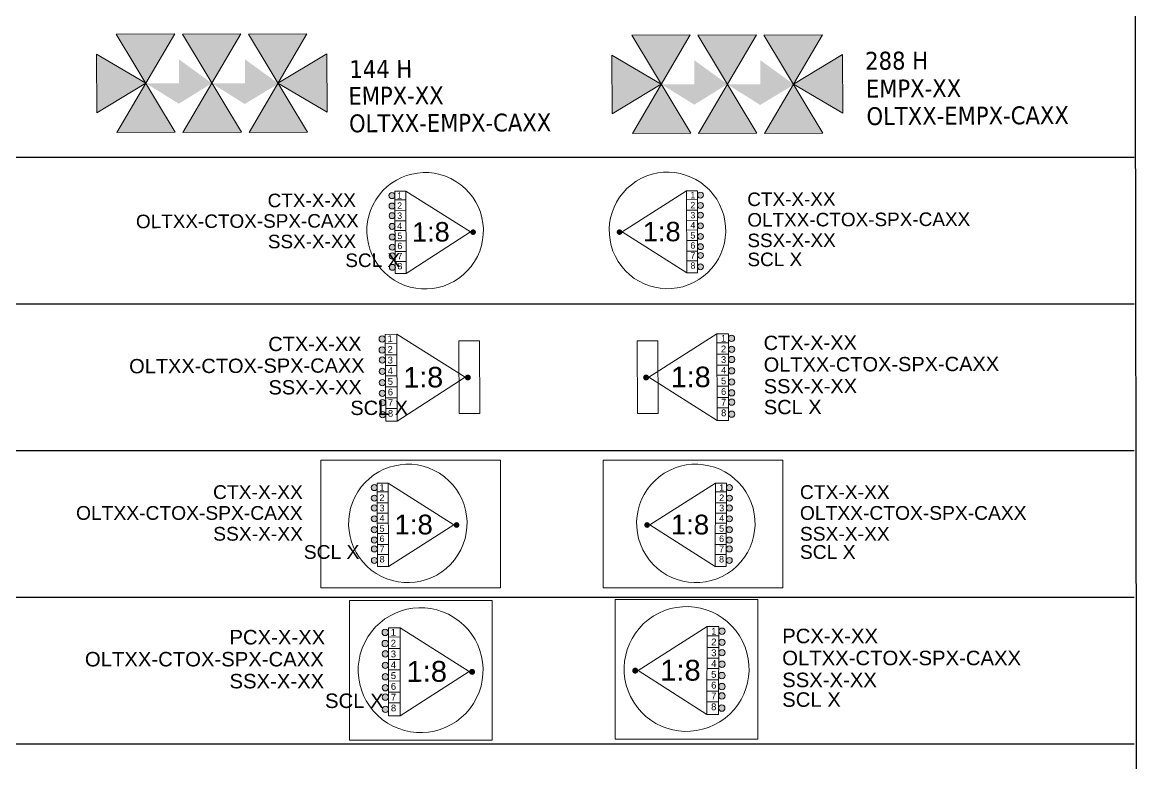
# Model space of a CAD drawing. Header units: inches. Extents: x -75.59 to -67.86, y 4.63 to 13.89.
# Drawn here: x -75.5868681 to -75.5866361, y 6.271655 to 6.2718091 of the extents above; entities that cross this region are included whole.
import ezdxf

# ---------------------------------------------------------------- set-up
doc = ezdxf.new("R2010")
doc.units = ezdxf.units.IN
doc.header["$MEASUREMENT"] = 0
for name, color, linetype, lineweight in [('CTO CAMARA', 10, 'Continuous', 0), ('CTO INDOOR', 10, 'Continuous', 0), ('CTO MURAL', 10, 'Continuous', 0), ('CTO POSTE', 10, 'Continuous', 0)]:
    doc.layers.add(name, color=color, linetype=linetype, lineweight=lineweight)
doc.layers.add('EMP FTTH 144 H', color=3, linetype='Continuous')
doc.layers.add('EMP FTTH 288 H', color=3, linetype='Continuous')
doc.styles.get("Standard").update_dxf_attribs({"font": 'arial.ttf'})
doc.styles.add('TEXT VARIOS', font='tahoma.ttf', dxfattribs={"height": 0.3})
doc.styles.add('TXT CTO Y SS', font='arial.ttf', dxfattribs={"height": 0.5})

# ---------------------------------------------------------------- blocks, each defined once
blk = doc.blocks.new('*U481')
at = {"layer": 'EMP FTTH 288 H', "lineweight": 0}
h = blk.add_hatch(color=3, dxfattribs=at)
h.dxf.hatch_style = 1
h.paths.add_polyline_path([(-1.541, -0.8), (-0.593, -0.794), (-1.072, 0)])
h.paths.add_polyline_path([(-1.072, 0), (-0.602, 0.8), (-1.55, 0.794)])
h.paths.add_polyline_path([(0, 0), (-0.535, -0.331), (-1.071, -0.001)])
h = blk.add_hatch(color=3, dxfattribs=at)
h.dxf.hatch_style = 1
h.paths.add_polyline_path([(-0.536, 0.389), (-0.536, 0), (0, 0)], flags=17)
h.paths.add_polyline_path([(0, 0), (-0.536, 0), (-0.536, -0.332)], flags=17)
h.paths.add_polyline_path([(-0.536, 0), (-1.072, 0), (-0.536, -0.332)], flags=17)
h.paths.add_polyline_path([(-0.47, -0.8), (0.479, -0.794), (0, 0)])
h.paths.add_polyline_path([(0, 0), (0.47, 0.8), (-0.479, 0.794)])
h.paths.add_polyline_path([(-0.536, 0.389), (-1.072, 0), (-0.536, 0)], flags=17)
h.paths.add_polyline_path([(-0.536, 0.389), (-0.536, 0)], flags=16)
edge = h.paths.add_edge_path(flags=16)
edge.add_line((-1.072, 0), (-0.536, 0))
edge.add_line((-1.072, 0), (-0.536, -0.332))
edge.add_line((-0.536, 0), (-0.536, -0.332))
edge = h.paths.add_edge_path()
edge.add_line((0, 0), (-1.072, 0))
edge.add_line((-0.536, 0.389), (-1.072, 0))
edge.add_line((0, 0), (-0.536, 0.389))
edge = h.paths.add_edge_path()
edge.add_line((-0.536, -0.332), (0, 0))
edge.add_line((0, 0), (-0.536, 0.389))
edge.add_line((-0.536, 0), (-0.536, 0.389))
edge.add_line((-0.536, 0), (-0.536, -0.332))
h.paths.add_polyline_path([(-1.072, 0), (-0.536, -0.332), (0, 0)])
h = blk.add_hatch(color=3, dxfattribs=at)
h.dxf.hatch_style = 1
h.paths.add_polyline_path([(-0.479, -0.796), (0.47, -0.8), (-0.001, -0.001)])
h.paths.add_polyline_path([(-0.001, -0.001), (0.478, 0.794), (-0.471, 0.798)])
h.paths.add_polyline_path([(1.071, -0.012), (0.532, -0.337), (0, -0.002)])
h = blk.add_hatch(color=3, dxfattribs=at)
h.dxf.hatch_style = 1
h.paths.add_polyline_path([(0.536, 0.389), (0.536, 0), (1.072, 0)], flags=17)
h.paths.add_polyline_path([(1.072, 0), (0.536, 0), (0.536, -0.332)], flags=17)
h.paths.add_polyline_path([(0.536, 0), (0, 0), (0.536, -0.332)], flags=17)
h.paths.add_polyline_path([(0.602, -0.8), (1.55, -0.794), (1.072, 0)])
h.paths.add_polyline_path([(1.072, 0), (1.541, 0.8), (0.593, 0.794)])
h.paths.add_polyline_path([(0.536, 0.389), (0, 0), (0.536, 0)], flags=17)
h.paths.add_polyline_path([(0.536, 0.389), (0.536, 0)], flags=16)
edge = h.paths.add_edge_path(flags=16)
edge.add_line((0, 0), (0.536, 0))
edge.add_line((0, 0), (0.536, -0.332))
edge.add_line((0.536, 0), (0.536, -0.332))
edge = h.paths.add_edge_path()
edge.add_line((1.072, 0), (0, 0))
edge.add_line((0.536, 0.389), (0, 0))
edge.add_line((1.072, 0), (0.536, 0.389))
edge = h.paths.add_edge_path()
edge.add_line((0.536, -0.332), (1.072, 0))
edge.add_line((1.072, 0), (0.536, 0.389))
edge.add_line((0.536, 0), (0.536, 0.389))
edge.add_line((0.536, 0), (0.536, -0.332))
h.paths.add_polyline_path([(0, 0), (0.536, -0.332), (1.072, 0)])
h = blk.add_hatch(color=3, dxfattribs=at)
h.dxf.hatch_style = 1
h.paths.add_polyline_path([(-1.871, 0.47), (-1.866, -0.479), (-1.072, 0)])
h = blk.add_hatch(color=3, dxfattribs=at)
h.dxf.hatch_style = 1
h.paths.add_polyline_path([(1.871, -0.47), (1.866, 0.479), (1.072, 0)])
at = {"layer": 'EMP FTTH 288 H', "color": 3, "lineweight": 0}
for points in [[(-1.541, -0.8), (-0.593, -0.794), (-1.55, 0.794), (-0.602, 0.8)], [(-0.47, -0.8), (0.479, -0.794), (-0.479, 0.794), (0.47, 0.8)], [(0.602, -0.8), (1.55, -0.794), (0.593, 0.794), (1.541, 0.8)], [(-1.871, 0.47), (-1.866, -0.479), (-1.072, 0), (-1.072, 0)], [(1.871, -0.47), (1.866, 0.479), (1.072, 0), (1.072, 0)]]:
    blk.add_lwpolyline(points, close=True, dxfattribs=at)
at = {"layer": 'EMP FTTH 288 H', "color": 3, "lineweight": 0, "style": 'TEXT VARIOS'}
for tag, p in [('CAPACIDAD', (2.236, 0.234)), ('CONSECUTIVO', (2.247, -0.218)), ('MARCACION', (2.257, -0.665))]:
    blk.add_attdef(tag, p, '', height=0.29, rotation=0.3128, dxfattribs=at)
blk = doc.blocks.new('*U179')
at = {"layer": 'EMP FTTH 144 H', "lineweight": 0}
h = blk.add_hatch(color=256, dxfattribs=at)
h.dxf.hatch_style = 1
h.paths.add_polyline_path([(-1.541, -0.8), (-0.593, -0.794), (-1.072, 0)])
h.paths.add_polyline_path([(-1.072, 0), (-0.602, 0.8), (-1.55, 0.794)])
h.paths.add_polyline_path([(0, 0), (-0.535, -0.331), (-1.071, -0.001)])
h = blk.add_hatch(color=256, dxfattribs=at)
h.dxf.hatch_style = 1
h.paths.add_polyline_path([(-0.536, 0.389), (-0.536, 0), (0, 0)], flags=17)
h.paths.add_polyline_path([(0, 0), (-0.536, 0), (-0.536, -0.332)], flags=17)
h.paths.add_polyline_path([(-0.536, 0), (-1.072, 0), (-0.536, -0.332)], flags=17)
h.paths.add_polyline_path([(-0.47, -0.8), (0.479, -0.794), (0, 0)])
h.paths.add_polyline_path([(0, 0), (0.47, 0.8), (-0.479, 0.794)])
h.paths.add_polyline_path([(-0.536, 0.389), (-1.072, 0), (-0.536, 0)], flags=17)
h.paths.add_polyline_path([(-0.536, 0.389), (-0.536, 0)], flags=16)
edge = h.paths.add_edge_path(flags=16)
edge.add_line((-1.072, 0), (-0.536, 0))
edge.add_line((-1.072, 0), (-0.536, -0.332))
edge.add_line((-0.536, 0), (-0.536, -0.332))
edge = h.paths.add_edge_path()
edge.add_line((0, 0), (-1.072, 0))
edge.add_line((-0.536, 0.389), (-1.072, 0))
edge.add_line((0, 0), (-0.536, 0.389))
edge = h.paths.add_edge_path()
edge.add_line((-0.536, -0.332), (0, 0))
edge.add_line((0, 0), (-0.536, 0.389))
edge.add_line((-0.536, 0), (-0.536, 0.389))
edge.add_line((-0.536, 0), (-0.536, -0.332))
h.paths.add_polyline_path([(-1.072, 0), (-0.536, -0.332), (0, 0)])
h = blk.add_hatch(color=256, dxfattribs=at)
h.dxf.hatch_style = 1
h.paths.add_polyline_path([(-0.479, -0.796), (0.47, -0.8), (-0.001, -0.001)])
h.paths.add_polyline_path([(-0.001, -0.001), (0.478, 0.794), (-0.471, 0.798)])
h.paths.add_polyline_path([(1.071, -0.012), (0.532, -0.337), (0, -0.002)])
h = blk.add_hatch(color=256, dxfattribs=at)
h.dxf.hatch_style = 1
h.paths.add_polyline_path([(0.536, 0.389), (0.536, 0), (1.072, 0)], flags=17)
h.paths.add_polyline_path([(1.072, 0), (0.536, 0), (0.536, -0.332)], flags=17)
h.paths.add_polyline_path([(0.536, 0), (0, 0), (0.536, -0.332)], flags=17)
h.paths.add_polyline_path([(0.602, -0.8), (1.55, -0.794), (1.072, 0)])
h.paths.add_polyline_path([(1.072, 0), (1.541, 0.8), (0.593, 0.794)])
h.paths.add_polyline_path([(0.536, 0.389), (0, 0), (0.536, 0)], flags=17)
h.paths.add_polyline_path([(0.536, 0.389), (0.536, 0)], flags=16)
edge = h.paths.add_edge_path(flags=16)
edge.add_line((0, 0), (0.536, 0))
edge.add_line((0, 0), (0.536, -0.332))
edge.add_line((0.536, 0), (0.536, -0.332))
edge = h.paths.add_edge_path()
edge.add_line((1.072, 0), (0, 0))
edge.add_line((0.536, 0.389), (0, 0))
edge.add_line((1.072, 0), (0.536, 0.389))
edge = h.paths.add_edge_path()
edge.add_line((0.536, -0.332), (1.072, 0))
edge.add_line((1.072, 0), (0.536, 0.389))
edge.add_line((0.536, 0), (0.536, 0.389))
edge.add_line((0.536, 0), (0.536, -0.332))
h.paths.add_polyline_path([(0, 0), (0.536, -0.332), (1.072, 0)])
h = blk.add_hatch(color=256, dxfattribs=at)
h.dxf.hatch_style = 1
h.paths.add_polyline_path([(-1.871, 0.47), (-1.866, -0.479), (-1.072, 0)])
h = blk.add_hatch(color=256, dxfattribs=at)
h.dxf.hatch_style = 1
h.paths.add_polyline_path([(1.871, -0.47), (1.866, 0.479), (1.072, 0)])
for points in [[(-1.541, -0.8), (-0.593, -0.794), (-1.55, 0.794), (-0.602, 0.8)], [(-0.47, -0.8), (0.479, -0.794), (-0.479, 0.794), (0.47, 0.8)], [(0.602, -0.8), (1.55, -0.794), (0.593, 0.794), (1.541, 0.8)], [(-1.871, 0.47), (-1.866, -0.479), (-1.072, 0), (-1.072, 0)], [(1.871, -0.47), (1.866, 0.479), (1.072, 0), (1.072, 0)]]:
    blk.add_lwpolyline(points, close=True, dxfattribs=at)
at = {"layer": 'EMP FTTH 144 H', "lineweight": 0, "style": 'TEXT VARIOS'}
for tag, p in [('CAPACIDAD', (2.231, 0.083)), ('CONSECUTIVO', (2.215, -0.349)), ('MARCACION', (2.225, -0.796))]:
    blk.add_attdef(tag, p, '', height=0.29, rotation=0.3128, dxfattribs=at)
blk = doc.blocks.new('*U479')
at = {"layer": 'CTO POSTE', "lineweight": 0}
h = blk.add_hatch(color=256, dxfattribs=at)
h.dxf.hatch_style = 1
edge = h.paths.add_edge_path()
edge.add_arc((-1.166, 0.53), 0.0427, -179.8758, 180.1242, ccw=False)
edge = h.paths.add_edge_path()
edge.add_arc((-1.165, 0.381), 0.0427, -179.8758, 180.1242, ccw=False)
edge = h.paths.add_edge_path()
edge.add_arc((-1.165, 0.242), 0.0427, -179.8758, 180.1242, ccw=False)
edge = h.paths.add_edge_path()
edge.add_arc((-1.165, 0.087), 0.0427, -179.8758, 180.1242, ccw=False)
edge = h.paths.add_edge_path()
edge.add_arc((-1.164, -0.066), 0.0427, -179.8758, 180.1242, ccw=False)
edge = h.paths.add_edge_path()
edge.add_arc((-1.164, -0.213), 0.0427, -179.8758, 180.1242, ccw=False)
edge = h.paths.add_edge_path()
edge.add_arc((-1.164, -0.339), 0.0427, -179.8758, 180.1242, ccw=False)
edge = h.paths.add_edge_path()
edge.add_arc((-1.163, -0.503), 0.0427, -179.8758, 180.1242, ccw=False)
h = blk.add_hatch(color=1, dxfattribs=at)
h.dxf.hatch_style = 1
edge = h.paths.add_edge_path()
edge.add_arc((0.001, 0), 0.0406, -179.8758, 180.1242, ccw=False)
at = {"layer": 'CTO POSTE', "color": 1, "lineweight": 0}
for p, q in [((-0.967, 0.592), (-1.123, 0.592)), ((-1.123, 0.592), (-1.121, -0.591)), ((-1.123, 0.469), (-1.123, 0.592)), ((-0.038, 0.003), (-0.967, 0.592)), ((-0.964, -0.59), (-0.967, 0.592)), ((-0.967, 0.469), (-1.123, 0.469)), ((-0.966, 0.313), (-1.122, 0.313)), ((-0.966, 0.167), (-1.122, 0.166)), ((-0.966, 0.027), (-1.122, 0.027)), ((-0.038, 0.003), (-0.964, -0.59)), ((-0.965, -0.122), (-1.122, -0.123)), ((-0.965, -0.275), (-1.121, -0.276)), ((-0.965, -0.418), (-1.121, -0.419)), ((-1.121, -0.591), (-0.964, -0.59))]:
    blk.add_line(p, q, dxfattribs=at)
for centre in [(-1.166, 0.53), (-1.165, 0.381), (-1.165, 0.241), (-1.165, 0.087), (-1.164, -0.066), (-1.164, -0.213), (-1.164, -0.339), (-1.163, -0.503)]:
    blk.add_circle(centre, 0.0427, dxfattribs=at)
at = {"layer": 'CTO POSTE', "color": 2, "lineweight": 0, "true_color": 0xf1eb1f, "extrusion": (0, 0, -1)}
blk.add_ellipse((-0.69, 0.022), major_axis=(0.447, 0.71), ratio=1, start_param=4.159629210123316, end_param=10.4428145173029, dxfattribs=at)
at = {"layer": 'CTO POSTE', "lineweight": 0, "attachment_point": 3, "rotation": 0.1242}
for s, width, heights, insert, char_height in [('\\pxsm0.95;1\\P2\\P3\\P4\\P5\\P6\\P7\\P8', 27.14383, [118.292], (-1.021, 0.577), 0.09172), ('1:8', 18.56063, [0], (-0.336, 0.147), 0.2799)]:
    blk.add_mtext_dynamic_manual_height_columns(s, width=width, gutter_width=10.755, heights=heights, dxfattribs=dict(at, insert=insert, char_height=char_height))
at = {"layer": 'CTO POSTE', "lineweight": 0, "style": 'TXT CTO Y SS'}
for tag, p in [('NAMECTO', (-2.956, 0.369)), ('OSPCTONAME', (-4.853, 0.073)), ('SSNAME', (-2.955, -0.223))]:
    blk.add_attdef(tag, p, '', height=0.195, rotation=0, dxfattribs=at)
at = {"layer": 'CTO POSTE', "color": 5, "lineweight": 0, "style": 'TXT CTO Y SS'}
blk.add_attdef('SUBCLUSTER', (-1.84, -0.497), '', height=0.195, rotation=0, dxfattribs=at)
at = {"layer": 'CTO POSTE', "color": 5, "lineweight": 0, "style": 'TXT CTO Y SS', "flags": 1}
for tag, p in [('ATRIBUTO1', (-1.875, -0.814)), ('ATRIBUTO2', (-1.875, -1.081)), ('ATRIBUTO3', (-1.875, -1.343))]:
    blk.add_attdef(tag, p, '', height=0.195, rotation=0, dxfattribs=at)
blk = doc.blocks.new('*U480')
at = {"lineweight": 0}
h = blk.add_hatch(color=1, dxfattribs=at)
h.dxf.hatch_style = 1
edge = h.paths.add_edge_path()
edge.add_arc((0.001, 0), 0.0429, -179.8758, 180.1242, ccw=False)
at = {"layer": 'CTO MURAL', "lineweight": 0}
h = blk.add_hatch(color=256, dxfattribs=at)
h.dxf.hatch_style = 1
edge = h.paths.add_edge_path()
edge.add_arc((-1.231, 0.56), 0.0451, -179.8758, 180.1242, ccw=False)
edge = h.paths.add_edge_path()
edge.add_arc((-1.231, 0.402), 0.0451, -179.8758, 180.1242, ccw=False)
edge = h.paths.add_edge_path()
edge.add_arc((-1.231, 0.255), 0.0451, -179.8758, 180.1242, ccw=False)
edge = h.paths.add_edge_path()
edge.add_arc((-1.23, 0.092), 0.0451, -179.8758, 180.1242, ccw=False)
edge = h.paths.add_edge_path()
edge.add_arc((-1.23, -0.07), 0.0451, -179.8758, 180.1242, ccw=False)
edge = h.paths.add_edge_path()
edge.add_arc((-1.23, -0.225), 0.0451, -179.8758, 180.1242, ccw=False)
edge = h.paths.add_edge_path()
edge.add_arc((-1.23, -0.358), 0.0451, -179.8758, 180.1242, ccw=False)
edge = h.paths.add_edge_path()
edge.add_arc((-1.229, -0.531), 0.0451, -179.8758, 180.1242, ccw=False)
at = {"color": 1, "lineweight": 0}
for p, q in [((-1.021, 0.626), (-1.186, 0.625)), ((-1.186, 0.625), (-1.184, -0.624)), ((-1.186, 0.495), (-1.186, 0.625)), ((-1.021, 0.496), (-1.186, 0.495)), ((-0.04, 0.003), (-1.021, 0.626)), ((-1.019, -0.624), (-1.021, 0.626)), ((-1.021, 0.331), (-1.186, 0.33)), ((-1.02, 0.176), (-1.186, 0.176)), ((-1.02, 0.029), (-1.185, 0.028)), ((-0.04, 0.003), (-1.019, -0.624)), ((-1.02, -0.129), (-1.185, -0.13)), ((-1.019, -0.291), (-1.185, -0.291)), ((-1.019, -0.442), (-1.184, -0.442)), ((-1.184, -0.624), (-1.019, -0.624))]:
    blk.add_line(p, q, dxfattribs=at)
at = {"color": 2}
blk.add_lwpolyline([(-0.128, 0.53), (0.172, 0.53), (0.172, -0.517), (-0.128, -0.517)], close=True, dxfattribs=at)
at = {"color": 1, "lineweight": 0}
for centre in [(-1.231, 0.56), (-1.231, 0.402), (-1.231, 0.255), (-1.23, 0.092), (-1.23, -0.07), (-1.23, -0.225), (-1.229, -0.359), (-1.229, -0.532)]:
    blk.add_circle(centre, 0.0451, dxfattribs=at)
at = {"layer": 'CTO MURAL', "lineweight": 0, "attachment_point": 3, "rotation": 0.1242}
for s, width, heights, insert, char_height in [('\\pxsm0.95;1\\P2\\P3\\P4\\P5\\P6\\P7\\P8', 28.67577, [124.968], (-1.079, 0.61), 0.0969), ('1:8', 19.60816, [0], (-0.355, 0.155), 0.2957)]:
    blk.add_mtext_dynamic_manual_height_columns(s, width=width, gutter_width=11.362, heights=heights, dxfattribs=dict(at, insert=insert, char_height=char_height))
at = {"layer": 'CTO MURAL', "lineweight": 0, "style": 'TXT CTO Y SS'}
for tag, p in [('NAMECTO', (-2.871, 0.39)), ('OSPCTONAME', (-4.875, 0.077)), ('SSNAME', (-2.87, -0.235))]:
    blk.add_attdef(tag, p, '', height=0.206, rotation=0, dxfattribs=at)
at = {"layer": 'CTO MURAL', "color": 5, "lineweight": 0, "style": 'TXT CTO Y SS'}
blk.add_attdef('SUBCLUSTER', (-1.693, -0.535), '', height=0.206, rotation=0, dxfattribs=at)
at = {"layer": 'CTO MURAL', "color": 5, "lineweight": 0, "style": 'TXT CTO Y SS', "flags": 1}
for tag, p in [('ATRIBUTO1', (-1.729, -0.871)), ('ATRIBUTO2', (-1.729, -1.152)), ('ATRIBUTO3', (-1.729, -1.429))]:
    blk.add_attdef(tag, p, '', height=0.206, rotation=0, dxfattribs=at)
blk = doc.blocks.new('*U478')
at = {"layer": 'CTO CAMARA', "lineweight": 0}
h = blk.add_hatch(color=256, dxfattribs=at)
h.dxf.hatch_style = 1
edge = h.paths.add_edge_path()
edge.add_arc((-1.451, 0.66), 0.0532, -179.8758, 180.1242, ccw=False)
edge = h.paths.add_edge_path()
edge.add_arc((-1.451, 0.474), 0.0532, -179.8758, 180.1242, ccw=False)
edge = h.paths.add_edge_path()
edge.add_arc((-1.451, 0.301), 0.0532, -179.8758, 180.1242, ccw=False)
edge = h.paths.add_edge_path()
edge.add_arc((-1.45, 0.109), 0.0532, -179.8758, 180.1242, ccw=False)
edge = h.paths.add_edge_path()
edge.add_arc((-1.45, -0.082), 0.0532, -179.8758, 180.1242, ccw=False)
edge = h.paths.add_edge_path()
edge.add_arc((-1.449, -0.265), 0.0532, -179.8758, 180.1242, ccw=False)
edge = h.paths.add_edge_path()
edge.add_arc((-1.449, -0.422), 0.0532, -179.8758, 180.1242, ccw=False)
edge = h.paths.add_edge_path()
edge.add_arc((-1.449, -0.626), 0.0532, -179.8758, 180.1242, ccw=False)
h = blk.add_hatch(color=1, dxfattribs=at)
h.dxf.hatch_style = 1
edge = h.paths.add_edge_path()
edge.add_arc((0.001, 0), 0.0505, -179.8758, 180.1242, ccw=False)
at = {"layer": 'CTO CAMARA', "color": 1, "lineweight": 0}
for p, q in [((-1.204, 0.737), (-1.398, 0.737)), ((-1.398, 0.737), (-1.395, -0.735)), ((-1.398, 0.584), (-1.398, 0.737)), ((-0.047, 0.004), (-1.204, 0.737)), ((-1.2, -0.735), (-1.204, 0.737)), ((-1.203, 0.584), (-1.398, 0.584)), ((-1.203, 0.39), (-1.398, 0.389)), ((-1.203, 0.208), (-1.397, 0.207)), ((-1.202, 0.034), (-1.397, 0.033)), ((-0.047, 0.004), (-1.2, -0.735)), ((-1.202, -0.152), (-1.396, -0.153)), ((-1.201, -0.343), (-1.396, -0.343)), ((-1.201, -0.521), (-1.396, -0.521)), ((-1.395, -0.735), (-1.2, -0.735))]:
    blk.add_line(p, q, dxfattribs=at)
at = {"layer": 'CTO CAMARA', "color": 2, "lineweight": 0, "true_color": 0xf1eb1f}
blk.add_lwpolyline([(-2.396, 1.142), (0.779, 1.142), (0.779, -1.107), (-2.396, -1.107)], close=True, dxfattribs=at)
at = {"layer": 'CTO CAMARA', "color": 1, "lineweight": 0}
for centre in [(-1.451, 0.66), (-1.451, 0.474), (-1.451, 0.3), (-1.45, 0.109), (-1.45, -0.083), (-1.449, -0.266), (-1.449, -0.423), (-1.449, -0.626)]:
    blk.add_circle(centre, 0.0532, dxfattribs=at)
at = {"layer": 'CTO CAMARA', "color": 2, "lineweight": 0, "true_color": 0xf1eb1f, "extrusion": (0, 0, -1)}
blk.add_ellipse((-0.859, 0.028), major_axis=(0.557, 0.884), ratio=1, start_param=4.159629210123316, end_param=10.4428145173029, dxfattribs=at)
at = {"layer": 'CTO CAMARA', "lineweight": 0, "attachment_point": 3, "rotation": 0.1242}
for s, width, heights, insert, char_height in [('\\pxsm0.95;1\\P2\\P3\\P4\\P5\\P6\\P7\\P8', 33.79469, [147.276], (-1.271, 0.719), 0.1142), ('1:8', 23.10841, [0], (-0.418, 0.183), 0.3485)]:
    blk.add_mtext_dynamic_manual_height_columns(s, width=width, gutter_width=13.39, heights=heights, dxfattribs=dict(at, insert=insert, char_height=char_height))
at = {"layer": 'CTO CAMARA', "lineweight": 0, "style": 'TXT CTO Y SS'}
for tag, p in [('NAMECTO', (-4.295, 0.459)), ('OSPCTONAME', (-6.713, 0.091)), ('SSNAME', (-4.293, -0.277))]:
    blk.add_attdef(tag, p, '', height=0.243, rotation=0, dxfattribs=at)
at = {"layer": 'CTO CAMARA', "color": 5, "lineweight": 0, "style": 'TXT CTO Y SS'}
blk.add_attdef('SUBCLUSTER', (-2.695, -0.598), '', height=0.243, rotation=0, dxfattribs=at)
at = {"layer": 'CTO CAMARA', "color": 5, "lineweight": 0, "style": 'TXT CTO Y SS', "flags": 1}
for tag, p in [('ATRIBUTO1', (-2.738, -0.993)), ('ATRIBUTO2', (-2.738, -1.325)), ('ATRIBUTO3', (-2.738, -1.651))]:
    blk.add_attdef(tag, p, '', height=0.243, rotation=0, dxfattribs=at)
blk = doc.blocks.new('*U371')
at = {"layer": 'CTO INDOOR', "lineweight": 0}
h = blk.add_hatch(color=256, dxfattribs=at)
h.dxf.hatch_style = 1
edge = h.paths.add_edge_path()
edge.add_arc((-1.249, 0.568), 0.0458, -179.8758, 180.1242, ccw=False)
edge = h.paths.add_edge_path()
edge.add_arc((-1.249, 0.408), 0.0458, -179.8758, 180.1242, ccw=False)
edge = h.paths.add_edge_path()
edge.add_arc((-1.248, 0.259), 0.0458, -179.8758, 180.1242, ccw=False)
edge = h.paths.add_edge_path()
edge.add_arc((-1.248, 0.094), 0.0458, -179.8758, 180.1242, ccw=False)
edge = h.paths.add_edge_path()
edge.add_arc((-1.247, -0.071), 0.0458, -179.8758, 180.1242, ccw=False)
edge = h.paths.add_edge_path()
edge.add_arc((-1.247, -0.228), 0.0458, -179.8758, 180.1242, ccw=False)
edge = h.paths.add_edge_path()
edge.add_arc((-1.247, -0.363), 0.0458, -179.8758, 180.1242, ccw=False)
edge = h.paths.add_edge_path()
edge.add_arc((-1.246, -0.539), 0.0458, -179.8758, 180.1242, ccw=False)
h = blk.add_hatch(color=1, dxfattribs=at)
h.dxf.hatch_style = 1
edge = h.paths.add_edge_path()
edge.add_arc((0.001, 0), 0.0435, -179.8758, 180.1242, ccw=False)
at = {"layer": 'CTO INDOOR', "color": 1, "lineweight": 0}
for p, q in [((-1.036, 0.634), (-1.203, 0.634)), ((-1.203, 0.634), (-1.2, -0.633)), ((-1.203, 0.502), (-1.203, 0.634)), ((-1.035, 0.503), (-1.203, 0.502)), ((-0.04, 0.003), (-1.036, 0.634)), ((-1.033, -0.633), (-1.036, 0.634)), ((-1.035, 0.335), (-1.203, 0.335)), ((-1.035, 0.179), (-1.202, 0.178)), ((-1.034, 0.029), (-1.202, 0.029)), ((-0.04, 0.003), (-1.033, -0.633)), ((-1.034, -0.131), (-1.202, -0.132)), ((-1.034, -0.295), (-1.201, -0.295)), ((-1.033, -0.448), (-1.201, -0.448)), ((-1.2, -0.633), (-1.033, -0.633))]:
    blk.add_line(p, q, dxfattribs=at)
at = {"layer": 'CTO INDOOR', "color": 2, "lineweight": 0, "true_color": 0xf1eb1f}
blk.add_lwpolyline([(-1.764, 1.027), (0.291, 1.027), (0.291, -0.985), (-1.764, -0.985)], close=True, dxfattribs=at)
at = {"layer": 'CTO INDOOR', "color": 1, "lineweight": 0}
for centre in [(-1.249, 0.568), (-1.249, 0.408), (-1.248, 0.259), (-1.248, 0.093), (-1.247, -0.071), (-1.247, -0.229), (-1.247, -0.364), (-1.246, -0.539)]:
    blk.add_circle(centre, 0.0458, dxfattribs=at)
at = {"layer": 'CTO INDOOR', "color": 2, "lineweight": 0, "true_color": 0xf1eb1f, "extrusion": (0, 0, -1)}
blk.add_ellipse((-0.739, 0.024), major_axis=(0.479, 0.761), ratio=1, start_param=4.159629210123316, end_param=10.4428145173029, dxfattribs=at)
at = {"layer": 'CTO INDOOR', "lineweight": 0, "attachment_point": 3, "rotation": 0.1242}
for s, width, heights, insert, char_height in [('\\pxsm0.95;1\\P2\\P3\\P4\\P5\\P6\\P7\\P8', 29.08037, [126.731], (-1.094, 0.618), 0.09826), ('1:8', 19.88482, [0], (-0.36, 0.157), 0.2999)]:
    blk.add_mtext_dynamic_manual_height_columns(s, width=width, gutter_width=11.522, heights=heights, dxfattribs=dict(at, insert=insert, char_height=char_height))
at = {"layer": 'CTO INDOOR', "lineweight": 0, "style": 'TXT CTO Y SS'}
for tag, p in [('NAMECTO', (-3.492, 0.395)), ('OSPCTONAME', (-5.573, 0.078)), ('SSNAME', (-3.491, -0.238))]:
    blk.add_attdef(tag, p, '', height=0.209, rotation=0, dxfattribs=at)
at = {"layer": 'CTO INDOOR', "color": 5, "lineweight": 0, "style": 'TXT CTO Y SS'}
blk.add_attdef('SUBCLUSTER', (-2.116, -0.521), '', height=0.209, rotation=0, dxfattribs=at)
at = {"layer": 'CTO INDOOR', "color": 5, "lineweight": 0, "style": 'TXT CTO Y SS', "flags": 1}
for tag, p in [('ATRIBUTO1', (-2.153, -0.861)), ('ATRIBUTO2', (-2.153, -1.147)), ('ATRIBUTO3', (-2.153, -1.428))]:
    blk.add_attdef(tag, p, '', height=0.209, rotation=0, dxfattribs=at)
blk = doc.blocks.new('*U92')
at = {"layer": 'CTO POSTE', "lineweight": 0}
h = blk.add_hatch(color=256, dxfattribs=at)
h.dxf.hatch_style = 1
edge = h.paths.add_edge_path()
edge.add_arc((1.166, 0.53), 0.0427, -0.1242, 359.8758)
edge = h.paths.add_edge_path()
edge.add_arc((1.165, 0.381), 0.0427, -0.1242, 359.8758)
edge = h.paths.add_edge_path()
edge.add_arc((1.165, 0.242), 0.0427, -0.1242, 359.8758)
edge = h.paths.add_edge_path()
edge.add_arc((1.165, 0.087), 0.0427, -0.1242, 359.8758)
edge = h.paths.add_edge_path()
edge.add_arc((1.164, -0.066), 0.0427, -0.1242, 359.8758)
edge = h.paths.add_edge_path()
edge.add_arc((1.164, -0.213), 0.0427, -0.1242, 359.8758)
edge = h.paths.add_edge_path()
edge.add_arc((1.164, -0.339), 0.0427, -0.1242, 359.8758)
edge = h.paths.add_edge_path()
edge.add_arc((1.163, -0.503), 0.0427, -0.1242, 359.8758)
h = blk.add_hatch(color=1, dxfattribs=at)
h.dxf.hatch_style = 1
edge = h.paths.add_edge_path()
edge.add_arc((-0.001, 0), 0.0406, -0.1242, 359.8758)
at = {"layer": 'CTO POSTE', "color": 1, "lineweight": 0}
for p, q in [((0.038, 0.003), (0.967, 0.592)), ((0.964, -0.59), (0.967, 0.592)), ((0.967, 0.592), (1.123, 0.592)), ((1.123, 0.592), (1.121, -0.591)), ((1.123, 0.469), (1.123, 0.592)), ((0.967, 0.469), (1.123, 0.469)), ((0.966, 0.313), (1.122, 0.313)), ((0.966, 0.167), (1.122, 0.166)), ((0.038, 0.003), (0.964, -0.59)), ((0.966, 0.027), (1.122, 0.027)), ((0.965, -0.122), (1.122, -0.123)), ((0.965, -0.275), (1.121, -0.276)), ((0.965, -0.418), (1.121, -0.419)), ((1.121, -0.591), (0.964, -0.59))]:
    blk.add_line(p, q, dxfattribs=at)
for centre in [(1.166, 0.53), (1.165, 0.381), (1.165, 0.241), (1.165, 0.087), (1.164, -0.066), (1.164, -0.213), (1.164, -0.339), (1.163, -0.503)]:
    blk.add_circle(centre, 0.0427, dxfattribs=at)
at = {"layer": 'CTO POSTE', "color": 2, "lineweight": 0, "true_color": 0xf1eb1f}
blk.add_ellipse((0.69, 0.022), major_axis=(-0.447, 0.71), ratio=1, start_param=4.159629210123316, end_param=10.4428145173029, dxfattribs=at)
at = {"layer": 'CTO POSTE', "lineweight": 0, "attachment_point": 1, "rotation": 359.8758}
for s, width, heights, insert, char_height in [('\\pxsm0.95;1\\P2\\P3\\P4\\P5\\P6\\P7\\P8', 27.14383, [118.292], (1.021, 0.577), 0.09172), ('1:8', 18.56063, [0], (0.336, 0.147), 0.2799)]:
    blk.add_mtext_dynamic_manual_height_columns(s, width=width, gutter_width=10.755, heights=heights, dxfattribs=dict(at, insert=insert, char_height=char_height))
at = {"layer": 'CTO POSTE', "lineweight": 0, "style": 'TXT CTO Y SS'}
for tag, p in [('NAMECTO', (1.84, 0.369)), ('OSPCTONAME', (1.84, 0.073)), ('SSNAME', (1.84, -0.223))]:
    blk.add_attdef(tag, p, '', height=0.195, rotation=0, dxfattribs=at)
at = {"layer": 'CTO POSTE', "color": 5, "lineweight": 0, "style": 'TXT CTO Y SS'}
blk.add_attdef('SUBCLUSTER', (1.84, -0.497), '', height=0.195, rotation=0, dxfattribs=at)
at = {"layer": 'CTO POSTE', "color": 5, "lineweight": 0, "style": 'TXT CTO Y SS', "flags": 1}
for tag, p in [('ATRIBUTO1', (1.875, -0.814)), ('ATRIBUTO2', (1.875, -1.081)), ('ATRIBUTO3', (1.875, -1.343))]:
    blk.add_attdef(tag, p, '', height=0.195, rotation=0, dxfattribs=at)
blk = doc.blocks.new('*U90')
at = {"lineweight": 0}
h = blk.add_hatch(color=1, dxfattribs=at)
h.dxf.hatch_style = 1
edge = h.paths.add_edge_path()
edge.add_arc((-0.001, 0), 0.0429, -0.1242, 359.8758)
at = {"layer": 'CTO MURAL', "lineweight": 0}
h = blk.add_hatch(color=256, dxfattribs=at)
h.dxf.hatch_style = 1
edge = h.paths.add_edge_path()
edge.add_arc((1.231, 0.56), 0.0451, -0.1242, 359.8758)
edge = h.paths.add_edge_path()
edge.add_arc((1.231, 0.402), 0.0451, -0.1242, 359.8758)
edge = h.paths.add_edge_path()
edge.add_arc((1.231, 0.255), 0.0451, -0.1242, 359.8758)
edge = h.paths.add_edge_path()
edge.add_arc((1.23, 0.092), 0.0451, -0.1242, 359.8758)
edge = h.paths.add_edge_path()
edge.add_arc((1.23, -0.07), 0.0451, -0.1242, 359.8758)
edge = h.paths.add_edge_path()
edge.add_arc((1.23, -0.225), 0.0451, -0.1242, 359.8758)
edge = h.paths.add_edge_path()
edge.add_arc((1.23, -0.358), 0.0451, -0.1242, 359.8758)
edge = h.paths.add_edge_path()
edge.add_arc((1.229, -0.531), 0.0451, -0.1242, 359.8758)
at = {"color": 1, "lineweight": 0}
for p, q in [((0.04, 0.003), (1.021, 0.626)), ((1.019, -0.624), (1.021, 0.626)), ((1.021, 0.626), (1.186, 0.625)), ((1.021, 0.496), (1.186, 0.495)), ((1.186, 0.625), (1.184, -0.624)), ((1.186, 0.495), (1.186, 0.625)), ((1.021, 0.331), (1.186, 0.33)), ((1.02, 0.176), (1.186, 0.176)), ((0.04, 0.003), (1.019, -0.624)), ((1.02, 0.029), (1.185, 0.028)), ((1.02, -0.129), (1.185, -0.13)), ((1.019, -0.291), (1.185, -0.291)), ((1.019, -0.442), (1.184, -0.442)), ((1.184, -0.624), (1.019, -0.624))]:
    blk.add_line(p, q, dxfattribs=at)
at = {"color": 2}
blk.add_lwpolyline([(-0.128, 0.53), (0.172, 0.53), (0.172, -0.517), (-0.128, -0.517)], close=True, dxfattribs=at)
at = {"color": 1, "lineweight": 0}
for centre in [(1.231, 0.56), (1.231, 0.402), (1.231, 0.255), (1.23, 0.092), (1.23, -0.07), (1.229, -0.359), (1.23, -0.225), (1.229, -0.532)]:
    blk.add_circle(centre, 0.0451, dxfattribs=at)
at = {"layer": 'CTO MURAL', "lineweight": 0, "attachment_point": 1, "rotation": 359.8758}
for s, width, heights, insert, char_height in [('\\pxsm0.95;1\\P2\\P3\\P4\\P5\\P6\\P7\\P8', 28.67577, [124.968], (1.079, 0.61), 0.0969), ('1:8', 19.60816, [0], (0.355, 0.155), 0.2957)]:
    blk.add_mtext_dynamic_manual_height_columns(s, width=width, gutter_width=11.362, heights=heights, dxfattribs=dict(at, insert=insert, char_height=char_height))
at = {"layer": 'CTO MURAL', "lineweight": 0, "style": 'TXT CTO Y SS'}
for tag, p in [('NAMECTO', (1.693, 0.39)), ('OSPCTONAME', (1.693, 0.077)), ('SSNAME', (1.693, -0.235))]:
    blk.add_attdef(tag, p, '', height=0.206, rotation=0, dxfattribs=at)
at = {"layer": 'CTO MURAL', "color": 5, "lineweight": 0, "style": 'TXT CTO Y SS'}
blk.add_attdef('SUBCLUSTER', (1.693, -0.535), '', height=0.206, rotation=0, dxfattribs=at)
at = {"layer": 'CTO MURAL', "color": 5, "lineweight": 0, "style": 'TXT CTO Y SS', "flags": 1}
for tag, p in [('ATRIBUTO1', (1.729, -0.871)), ('ATRIBUTO2', (1.729, -1.152)), ('ATRIBUTO3', (1.729, -1.429))]:
    blk.add_attdef(tag, p, '', height=0.206, rotation=0, dxfattribs=at)
blk = doc.blocks.new('*U93')
at = {"layer": 'CTO CAMARA', "lineweight": 0}
h = blk.add_hatch(color=256, dxfattribs=at)
h.dxf.hatch_style = 1
edge = h.paths.add_edge_path()
edge.add_arc((1.451, 0.66), 0.0532, -0.1242, 359.8758)
edge = h.paths.add_edge_path()
edge.add_arc((1.451, 0.474), 0.0532, -0.1242, 359.8758)
edge = h.paths.add_edge_path()
edge.add_arc((1.451, 0.301), 0.0532, -0.1242, 359.8758)
edge = h.paths.add_edge_path()
edge.add_arc((1.45, 0.109), 0.0532, -0.1242, 359.8758)
edge = h.paths.add_edge_path()
edge.add_arc((1.45, -0.082), 0.0532, -0.1242, 359.8758)
edge = h.paths.add_edge_path()
edge.add_arc((1.449, -0.265), 0.0532, -0.1242, 359.8758)
edge = h.paths.add_edge_path()
edge.add_arc((1.449, -0.422), 0.0532, -0.1242, 359.8758)
edge = h.paths.add_edge_path()
edge.add_arc((1.449, -0.626), 0.0532, -0.1242, 359.8758)
h = blk.add_hatch(color=1, dxfattribs=at)
h.dxf.hatch_style = 1
edge = h.paths.add_edge_path()
edge.add_arc((-0.001, 0), 0.0505, -0.1242, 359.8758)
at = {"layer": 'CTO CAMARA', "color": 1, "lineweight": 0}
for p, q in [((0.047, 0.004), (1.204, 0.737)), ((1.2, -0.735), (1.204, 0.737)), ((1.204, 0.737), (1.398, 0.737)), ((1.398, 0.737), (1.395, -0.735)), ((1.398, 0.584), (1.398, 0.737)), ((1.203, 0.584), (1.398, 0.584)), ((1.203, 0.39), (1.398, 0.389)), ((1.203, 0.208), (1.397, 0.207)), ((0.047, 0.004), (1.2, -0.735)), ((1.202, 0.034), (1.397, 0.033)), ((1.202, -0.152), (1.396, -0.153)), ((1.201, -0.343), (1.396, -0.343)), ((1.201, -0.521), (1.396, -0.521)), ((1.395, -0.735), (1.2, -0.735))]:
    blk.add_line(p, q, dxfattribs=at)
at = {"layer": 'CTO CAMARA', "color": 2, "lineweight": 0, "true_color": 0xf1eb1f}
blk.add_lwpolyline([(2.396, 1.142), (-0.779, 1.142), (-0.779, -1.107), (2.396, -1.107)], close=True, dxfattribs=at)
at = {"layer": 'CTO CAMARA', "color": 1, "lineweight": 0}
for centre in [(1.451, 0.66), (1.451, 0.474), (1.451, 0.3), (1.45, 0.109), (1.45, -0.083), (1.449, -0.266), (1.449, -0.423), (1.449, -0.626)]:
    blk.add_circle(centre, 0.0532, dxfattribs=at)
at = {"layer": 'CTO CAMARA', "color": 2, "lineweight": 0, "true_color": 0xf1eb1f}
blk.add_ellipse((0.859, 0.028), major_axis=(-0.557, 0.884), ratio=1, start_param=4.159629210123316, end_param=10.4428145173029, dxfattribs=at)
at = {"layer": 'CTO CAMARA', "lineweight": 0, "attachment_point": 1, "rotation": 359.8758}
for s, width, heights, insert, char_height in [('\\pxsm0.95;1\\P2\\P3\\P4\\P5\\P6\\P7\\P8', 33.79469, [147.276], (1.271, 0.719), 0.1142), ('1:8', 23.10841, [0], (0.418, 0.183), 0.3485)]:
    blk.add_mtext_dynamic_manual_height_columns(s, width=width, gutter_width=13.39, heights=heights, dxfattribs=dict(at, insert=insert, char_height=char_height))
at = {"layer": 'CTO CAMARA', "lineweight": 0, "style": 'TXT CTO Y SS'}
for tag, p in [('NAMECTO', (2.695, 0.459)), ('OSPCTONAME', (2.695, 0.091)), ('SSNAME', (2.695, -0.277))]:
    blk.add_attdef(tag, p, '', height=0.243, rotation=0, dxfattribs=at)
at = {"layer": 'CTO CAMARA', "color": 5, "lineweight": 0, "style": 'TXT CTO Y SS'}
blk.add_attdef('SUBCLUSTER', (2.695, -0.598), '', height=0.243, rotation=0, dxfattribs=at)
at = {"layer": 'CTO CAMARA', "color": 5, "lineweight": 0, "style": 'TXT CTO Y SS', "flags": 1}
for tag, p in [('ATRIBUTO1', (2.738, -0.993)), ('ATRIBUTO2', (2.738, -1.325)), ('ATRIBUTO3', (2.738, -1.651))]:
    blk.add_attdef(tag, p, '', height=0.243, rotation=0, dxfattribs=at)
blk = doc.blocks.new('*U94')
at = {"layer": 'CTO INDOOR', "lineweight": 0}
h = blk.add_hatch(color=256, dxfattribs=at)
h.dxf.hatch_style = 1
edge = h.paths.add_edge_path()
edge.add_arc((1.249, 0.568), 0.0458, -0.1242, 359.8758)
edge = h.paths.add_edge_path()
edge.add_arc((1.249, 0.408), 0.0458, -0.1242, 359.8758)
edge = h.paths.add_edge_path()
edge.add_arc((1.248, 0.259), 0.0458, -0.1242, 359.8758)
edge = h.paths.add_edge_path()
edge.add_arc((1.248, 0.094), 0.0458, -0.1242, 359.8758)
edge = h.paths.add_edge_path()
edge.add_arc((1.247, -0.071), 0.0458, -0.1242, 359.8758)
edge = h.paths.add_edge_path()
edge.add_arc((1.247, -0.228), 0.0458, -0.1242, 359.8758)
edge = h.paths.add_edge_path()
edge.add_arc((1.247, -0.363), 0.0458, -0.1242, 359.8758)
edge = h.paths.add_edge_path()
edge.add_arc((1.246, -0.539), 0.0458, -0.1242, 359.8758)
h = blk.add_hatch(color=1, dxfattribs=at)
h.dxf.hatch_style = 1
edge = h.paths.add_edge_path()
edge.add_arc((-0.001, 0), 0.0435, -0.1242, 359.8758)
at = {"layer": 'CTO INDOOR', "color": 1, "lineweight": 0}
for p, q in [((0.04, 0.003), (1.036, 0.634)), ((1.033, -0.633), (1.036, 0.634)), ((1.035, 0.503), (1.203, 0.502)), ((1.036, 0.634), (1.203, 0.634)), ((1.203, 0.634), (1.2, -0.633)), ((1.203, 0.502), (1.203, 0.634)), ((1.035, 0.335), (1.203, 0.335)), ((1.035, 0.179), (1.202, 0.178)), ((0.04, 0.003), (1.033, -0.633)), ((1.034, 0.029), (1.202, 0.029)), ((1.034, -0.131), (1.202, -0.132)), ((1.034, -0.295), (1.201, -0.295)), ((1.033, -0.448), (1.201, -0.448)), ((1.2, -0.633), (1.033, -0.633))]:
    blk.add_line(p, q, dxfattribs=at)
at = {"layer": 'CTO INDOOR', "color": 2, "lineweight": 0, "true_color": 0xf1eb1f}
blk.add_lwpolyline([(1.764, 1.027), (-0.291, 1.027), (-0.291, -0.985), (1.764, -0.985)], close=True, dxfattribs=at)
at = {"layer": 'CTO INDOOR', "color": 1, "lineweight": 0}
for centre in [(1.249, 0.568), (1.249, 0.408), (1.248, 0.259), (1.248, 0.093), (1.247, -0.071), (1.247, -0.229), (1.247, -0.364), (1.246, -0.539)]:
    blk.add_circle(centre, 0.0458, dxfattribs=at)
at = {"layer": 'CTO INDOOR', "color": 2, "lineweight": 0, "true_color": 0xf1eb1f}
blk.add_ellipse((0.739, 0.024), major_axis=(-0.479, 0.761), ratio=1, start_param=4.159629210123316, end_param=10.4428145173029, dxfattribs=at)
at = {"layer": 'CTO INDOOR', "lineweight": 0, "attachment_point": 1, "rotation": 359.8758}
for s, width, heights, insert, char_height in [('\\pxsm0.95;1\\P2\\P3\\P4\\P5\\P6\\P7\\P8', 29.08037, [126.731], (1.094, 0.618), 0.09826), ('1:8', 19.88482, [0], (0.36, 0.157), 0.2999)]:
    blk.add_mtext_dynamic_manual_height_columns(s, width=width, gutter_width=11.522, heights=heights, dxfattribs=dict(at, insert=insert, char_height=char_height))
at = {"layer": 'CTO INDOOR', "lineweight": 0, "style": 'TXT CTO Y SS'}
for tag, p in [('NAMECTO', (2.116, 0.395)), ('OSPCTONAME', (2.116, 0.078)), ('SSNAME', (2.116, -0.238))]:
    blk.add_attdef(tag, p, '', height=0.209, rotation=0, dxfattribs=at)
at = {"layer": 'CTO INDOOR', "color": 5, "lineweight": 0, "style": 'TXT CTO Y SS'}
blk.add_attdef('SUBCLUSTER', (2.116, -0.521), '', height=0.209, rotation=0, dxfattribs=at)
at = {"layer": 'CTO INDOOR', "color": 5, "lineweight": 0, "style": 'TXT CTO Y SS', "flags": 1}
for tag, p in [('ATRIBUTO1', (2.153, -0.861)), ('ATRIBUTO2', (2.153, -1.147)), ('ATRIBUTO3', (2.153, -1.428))]:
    blk.add_attdef(tag, p, '', height=0.209, rotation=0, dxfattribs=at)

msp = doc.modelspace()

# ---------------------------------------------------------------- linework, layer by layer
msp.add_lwpolyline([(-75.58705187, 6.27197311), (-75.58705138, 6.27149789), (-75.58663613, 6.27149789), (-75.58663687, 6.27197311)], close=True)
for points in [[(-75.58705212, 6.271781), (-75.58663687, 6.271781)], [(-75.58705212, 6.27175048), (-75.58663687, 6.27175048)], [(-75.58705212, 6.27171996), (-75.58663687, 6.27171996)], [(-75.58705212, 6.27168944), (-75.58663687, 6.27168944)], [(-75.58705212, 6.27165893), (-75.58663687, 6.27165893)]]:
    msp.add_lwpolyline(points)

# ---------------------------------------------------------------- block references
at = {"layer": 'CTO CAMARA', "xscale": 1.178898489149658e-05, "yscale": 1.178898489149658e-05, "zscale": 1.178898489149658e-05}
for name, p in [('*U478', (-75.58677782, 6.27170448)), ('*U93', (-75.58673816, 6.27170448))]:
    msp.add_blockref(name, p, dxfattribs=at).add_auto_attribs({'OSPCTONAME': 'OLTXX-CTOX-SPX-CAXX', 'NAMECTO': 'CTX-X-XX', 'SSNAME': 'SSX-X-XX', 'SUBCLUSTER': 'SCL X'})
at = {"layer": 'CTO INDOOR', "xscale": 1.444706489873691e-05, "yscale": 1.444706489873691e-05, "zscale": 1.444706489873691e-05}
for name, p in [('*U371', (-75.5867746, 6.27167392)), ('*U94', (-75.58674064, 6.27167417))]:
    msp.add_blockref(name, p, dxfattribs=at).add_auto_attribs({'OSPCTONAME': 'OLTXX-CTOX-SPX-CAXX', 'NAMECTO': 'PCX-X-XX', 'SSNAME': 'SSX-X-XX', 'SUBCLUSTER': 'SCL X'})
at = {"layer": 'CTO MURAL', "xscale": 1.444706489873691e-05, "yscale": 1.444706489873691e-05, "zscale": 1.444706489873691e-05, "rotation": 0.1977376203183448}
for name, p in [('*U480', (-75.58677547, 6.27173517)), ('*U90', (-75.58673837, 6.27173517))]:
    msp.add_blockref(name, p, dxfattribs=at).add_auto_attribs({'OSPCTONAME': 'OLTXX-CTOX-SPX-CAXX', 'NAMECTO': 'CTX-X-XX', 'SSNAME': 'SSX-X-XX', 'SUBCLUSTER': 'SCL X'})
at = {"layer": 'CTO POSTE', "xscale": 1.444706489873691e-05, "yscale": 1.444706489873691e-05, "zscale": 1.444706489873691e-05, "rotation": 0.1977376203183448}
for name, p in [('*U479', (-75.58677438, 6.27176542)), ('*U92', (-75.5867439, 6.27176542))]:
    msp.add_blockref(name, p, dxfattribs=at).add_auto_attribs({'OSPCTONAME': 'OLTXX-CTOX-SPX-CAXX', 'NAMECTO': 'CTX-X-XX', 'SSNAME': 'SSX-X-XX', 'SUBCLUSTER': 'SCL X'})
at = {"layer": 'EMP FTTH 144 H', "xscale": 1.282579312442843e-05, "yscale": 1.282579312442843e-05, "zscale": 1.282579312442843e-05}
msp.add_blockref('*U179', (-75.5868287, 6.2717964), dxfattribs=at).add_auto_attribs({'CAPACIDAD': '144 H', 'CONSECUTIVO': 'EMPX-XX', 'MARCACION': 'OLTXX-EMPX-CAXX'})
at = {"layer": 'EMP FTTH 288 H'}
ref = msp.add_blockref('*U481', (-75.58672148, 6.27179621), dxfattribs=dict(at, xscale=1.282579312443237e-05, yscale=1.282579312443237e-05, zscale=1.282579312443237e-05))
ref.add_attrib('CAPACIDAD', '288 H', (-75.5866928, 6.27179921), dxfattribs={"lineweight": 0, "height": 0.000003723, "rotation": 0.3128, "style": 'TEXT VARIOS'})
ref.add_attrib('CONSECUTIVO', 'EMPX-XX', (-75.58669266, 6.27179342), dxfattribs={"lineweight": 0, "height": 0.000003723, "rotation": 0.3128, "style": 'TEXT VARIOS'})
ref.add_attrib('MARCACION', 'OLTXX-EMPX-CAXX', (-75.58669253, 6.27178769), dxfattribs={"lineweight": 0, "height": 0.0000037226, "rotation": 0.3128, "style": 'TEXT VARIOS'})

doc.saveas('drawing.dxf')
